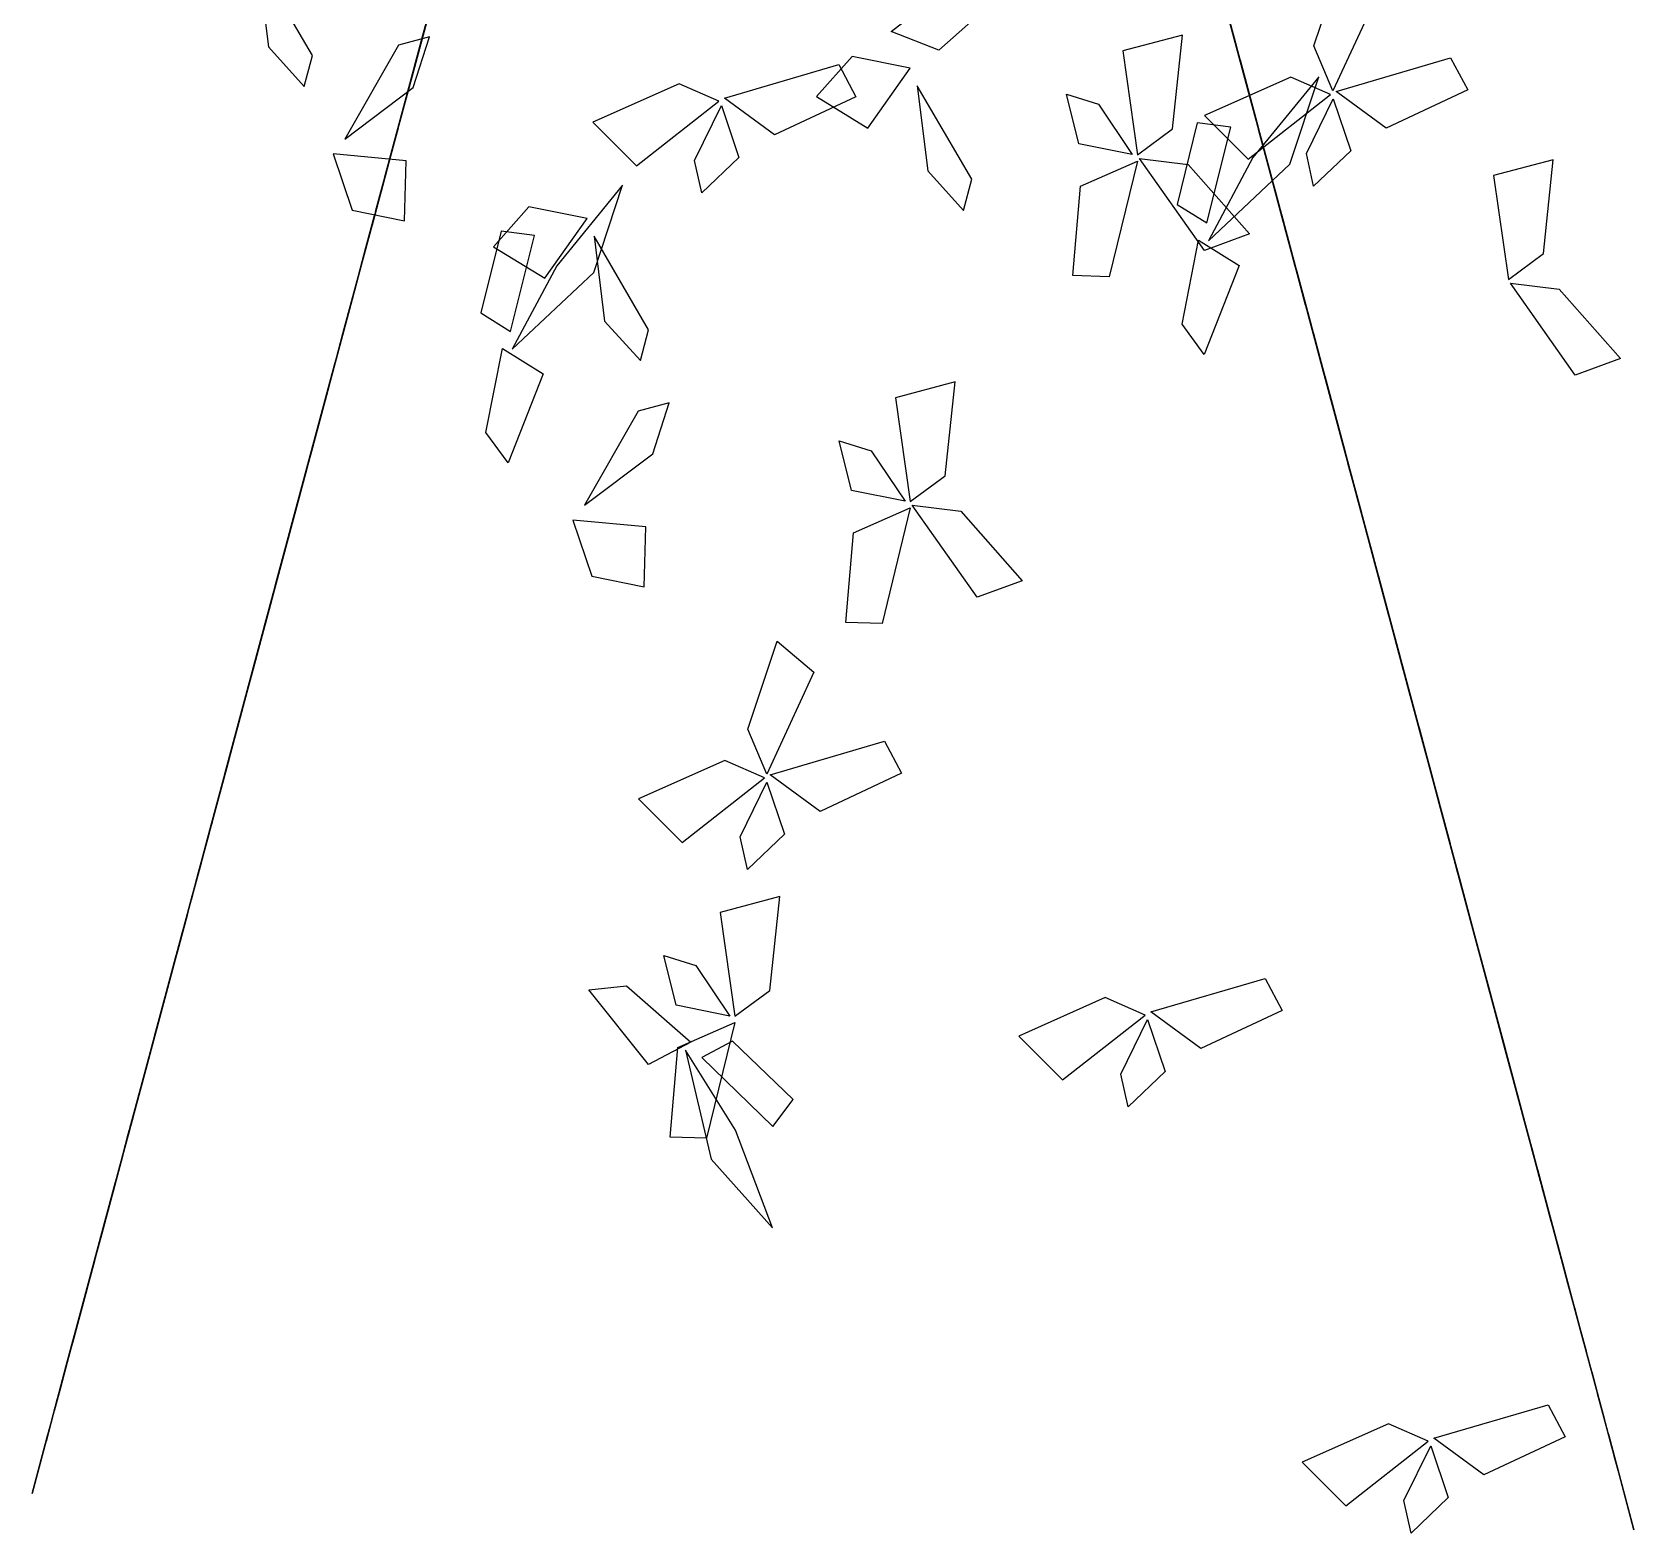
# Model space of a CAD drawing. Extents: x 169.79 to 176.47, y 71.61 to 78.33.
# Drawn here: x 172.262 to 174.052, y 71.606 to 73.283 of the extents above; entities that cross this region are included whole.
import ezdxf

# ---------------------------------------------------------------- set-up
doc = ezdxf.new("R2010")
doc.units = 0
doc.header["$MEASUREMENT"] = 0
doc.layers.add('3D_TREE_03_LEAVES', color=3, linetype='CONTINUOUS')

msp = doc.modelspace()

# ---------------------------------------------------------------- linework, layer by layer
at = {"layer": '3D_TREE_03_LEAVES'}
for points in [[(173.6211, 73.2159, 3.4772), (173.5712, 73.4019, 3.3705), (173.5691, 73.4098, 3.3867), (173.5871, 73.3426, 3.4888)], [(173.6132, 73.2452, 8.2225), (173.5781, 73.3761, 8.0776), (173.5789, 73.3734, 8.1548), (173.5932, 73.3197, 8.2169)], [(173.5789, 73.3735, 6.2769), (173.6074, 73.2668, 6.2472), (173.5904, 73.3304, 6.2153), (173.5866, 73.3447, 6.2387)], [(173.7152, 73.2172, 5.2439), (173.694, 73.2677, 5.1951), (173.7269, 73.3658, 5.1798), (173.7679, 73.3314, 5.2417)], [(172.5145, 73.3612, 6.8934), (172.5262, 73.2663, 6.8282), (172.5663, 73.2221, 6.8561), (172.5755, 73.2568, 6.9027)], [(172.701, 73.2875, 6.9703), (172.6947, 73.2639, 6.8564), (172.7083, 73.3148, 6.7633), (172.7173, 73.3484, 6.847)], [(172.7212, 73.3629, 9.6509), (172.7122, 73.3293, 9.602), (172.6993, 73.2811, 9.601), (172.6993, 73.2811, 9.6152)], [(172.6601, 73.1351, 3.3517), (172.71, 73.3211, 3.245), (172.7121, 73.3289, 3.2612), (172.6941, 73.2617, 3.3633)], [(172.6605, 73.1364, 9.2356), (172.7103, 73.3224, 9.1289), (172.7124, 73.3303, 9.1452), (172.6944, 73.263, 9.2472)], [(173.3529, 73.332, 7.4238), (173.2751, 73.2628, 7.4797), (173.222, 73.2837, 7.5867), (173.2838, 73.3318, 7.5355)], [(173.5992, 73.2975, 9.3008), (173.6064, 73.2706, 9.121), (173.6016, 73.2885, 9.1245), (173.5878, 73.3401, 9.2173)], [(172.7097, 73.3202, 9.5041), (172.6866, 73.2338, 9.4797), (172.6786, 73.2038, 9.3846), (172.6988, 73.2793, 9.4091)], [(172.6895, 73.2448, 6.8244), (172.7027, 73.2939, 6.7228), (172.6878, 73.2384, 6.7595), (172.6895, 73.2448, 6.7774)], [(172.6117, 73.1633, 8.4522), (172.688, 73.2209, 8.3871), (172.7062, 73.2777, 8.415), (172.6716, 73.2684, 8.4615)], [(172.6995, 73.2821, 6.9731), (172.6905, 73.2484, 6.9242), (172.6776, 73.2003, 6.9232), (172.6776, 73.2003, 6.9373)], [(173.5471, 73.2796, 4.484), (173.4805, 73.2618, 4.5614), (173.497, 73.1459, 4.6232), (173.5361, 73.1747, 4.5655)], [(173.6555, 73.0875, 8.7621), (173.6095, 73.2589, 8.6519), (173.602, 73.2869, 8.6565), (173.624, 73.2051, 8.7598)], [(172.642, 73.0673, 8.8876), (172.6879, 73.2387, 8.7774), (172.6954, 73.2667, 8.7821), (172.6735, 73.1849, 8.8853)], [(173.6602, 73.0697, 8.4013), (173.6269, 73.1943, 8.3985), (173.6071, 73.2679, 8.2903), (173.6439, 73.1306, 8.3204)], [(172.6881, 73.2393, 6.8263), (172.6649, 73.153, 6.8018), (172.6569, 73.123, 6.7068), (172.6771, 73.1984, 6.7313)], [(173.0356, 73.2091, 4.5178), (173.1634, 73.2466, 4.6358), (173.1825, 73.2107, 4.6747), (173.0915, 73.1682, 4.599)], [(173.2431, 73.2425, 8.0148), (173.1782, 73.2556, 7.9171), (173.1385, 73.2108, 7.8101), (173.1958, 73.1757, 7.8752)], [(173.622, 73.2126, 3.4749), (173.6292, 73.1857, 3.2951), (173.6244, 73.2036, 3.2986), (173.6106, 73.2552, 3.3914)], [(173.6223, 73.2115, 3.4818), (173.6115, 73.2518, 3.5966), (173.6301, 73.1823, 3.7022), (173.6352, 73.1633, 3.5734)], [(173.6149, 73.2388, 8.2207), (173.6237, 73.2061, 8.1284), (173.6218, 73.2134, 8.1247), (173.6125, 73.2479, 8.168)], [(173.6136, 73.2437, 9.2764), (173.6322, 73.1742, 9.3843), (173.6361, 73.1597, 9.2637), (173.6232, 73.2078, 9.1616)], [(173.719, 73.2167, 5.2482), (173.8467, 73.2541, 5.3662), (173.8658, 73.2183, 5.4051), (173.7749, 73.1757, 5.3294)], [(172.8885, 73.1822, 4.3736), (172.9372, 73.1335, 4.451), (173.0294, 73.2057, 4.5129), (172.9849, 73.2251, 4.4551)], [(173.2509, 73.2228, 8.0102), (173.2626, 73.1279, 7.945), (173.3027, 73.0837, 7.9729), (173.3119, 73.1184, 8.0195)], [(173.5719, 73.1898, 5.104), (173.6206, 73.141, 5.1814), (173.7127, 73.2132, 5.2433), (173.6683, 73.2327, 5.1855)], [(173.5763, 73.0497, 6.777), (173.6672, 73.1354, 6.7165), (173.6995, 73.233, 6.7631), (173.6258, 73.1427, 6.791)], [(173.4912, 73.146, 4.6288), (173.4313, 73.1581, 4.6797), (173.4178, 73.2137, 4.6555), (173.4534, 73.2025, 4.628)], [(173.7155, 73.2082, 5.2488), (173.7351, 73.1502, 5.2997), (173.6936, 73.1107, 5.2755), (173.6856, 73.1472, 5.2481)], [(173.0322, 73.2007, 4.5184), (173.0517, 73.1427, 4.5693), (173.0103, 73.1032, 4.5451), (173.0022, 73.1396, 4.5177)], [(172.6589, 73.1306, 3.3563), (172.6698, 73.1709, 3.4711), (172.6511, 73.1015, 3.5767), (172.646, 73.0824, 3.4479)], [(172.6592, 73.1317, 3.3493), (172.652, 73.1048, 3.1696), (172.6568, 73.1228, 3.173), (172.6707, 73.1743, 3.2658)], [(172.6596, 73.133, 9.2333), (172.6524, 73.1062, 9.0536), (172.6572, 73.1241, 9.057), (172.671, 73.1756, 9.1498)], [(173.5743, 73.0696, 6.8003), (173.6011, 73.1768, 6.8654), (173.5637, 73.1815, 6.9306), (173.5412, 73.0903, 6.8748)], [(173.6674, 73.0431, 4.7497), (173.6323, 73.174, 4.6048), (173.633, 73.1713, 4.682), (173.6474, 73.1176, 4.7441)], [(173.6364, 73.1588, 3.4505), (173.655, 73.0893, 3.5584), (173.6589, 73.0747, 3.4377), (173.646, 73.1229, 3.3357)], [(173.6908, 72.9559, 9.1873), (173.6409, 73.1419, 9.0806), (173.6388, 73.1497, 9.0968), (173.6568, 73.0825, 9.1989)], [(172.5985, 73.1468, 8.4569), (172.6196, 73.084, 8.3592), (172.6783, 73.0721, 8.2521), (172.68, 73.1392, 8.3173)], [(173.4969, 73.1388, 4.6282), (173.4654, 73.0094, 4.7462), (173.4248, 73.0108, 4.7851), (173.4334, 73.1108, 4.7094)], [(173.4992, 73.1418, 4.6239), (173.5535, 73.1349, 4.5751), (173.6221, 73.0574, 4.5598), (173.5717, 73.039, 4.6217)], [(173.9614, 73.1403, 4.1704), (173.8948, 73.1225, 4.2478), (173.9113, 73.0066, 4.3097), (173.9504, 73.0354, 4.2519)], [(173.6561, 73.0852, 8.7621), (173.6609, 73.0673, 8.5672), (173.657, 73.0819, 8.58), (173.6447, 73.1278, 8.6693)], [(173.6615, 73.0652, 8.3929), (173.6678, 73.0416, 8.279), (173.6541, 73.0925, 8.1858), (173.6451, 73.1261, 8.2696)], [(172.6414, 73.065, 8.8876), (172.6366, 73.0471, 8.6928), (172.6405, 73.0617, 8.7055), (172.6528, 73.1076, 8.7948)], [(172.7986, 72.9286, 7.9124), (172.8896, 73.0143, 7.852), (172.9219, 73.1119, 7.8985), (172.8482, 73.0216, 7.9264)], [(173.6624, 73.0616, 8.4079), (173.6598, 73.0716, 8.502), (173.6554, 73.0879, 8.5011), (173.651, 73.1043, 8.438)], [(172.6448, 73.0779, 3.325), (172.6262, 73.0085, 3.4328), (172.6223, 72.9939, 3.3122), (172.6352, 73.0421, 3.2102)], [(172.6452, 73.0793, 9.209), (172.6266, 73.0098, 9.3168), (172.6227, 72.9952, 9.1962), (172.6356, 73.0434, 9.0941)], [(172.8822, 73.0746, 7.2563), (172.8172, 73.0877, 7.1586), (172.7776, 73.0428, 7.0516), (172.8348, 73.0078, 7.1167)], [(173.7099, 72.8846, 3.5175), (173.6923, 72.9502, 3.4347), (173.6577, 73.0794, 3.4092), (173.6802, 72.9953, 3.5133)], [(172.6084, 72.942, 4.8753), (172.6435, 73.0729, 4.7304), (172.6428, 73.0702, 4.8075), (172.6284, 73.0166, 4.8696)], [(172.7967, 72.9485, 7.9357), (172.8234, 73.0557, 8.0009), (172.7861, 73.0604, 8.066), (172.7636, 72.9692, 8.0102)], [(173.6729, 73.0225, 8.247), (173.6598, 73.0716, 8.1454), (173.6746, 73.0161, 8.1821), (173.6729, 73.0225, 8.2)], [(173.7131, 72.8723, 8.8328), (173.6633, 73.0583, 8.7261), (173.6612, 73.0662, 8.7424), (173.6792, 72.999, 8.8444)], [(173.7144, 72.8676, 4.9285), (173.681, 72.9922, 4.9257), (173.6613, 73.0658, 4.8175), (173.6981, 72.9285, 4.8476)], [(173.6629, 73.0597, 8.3957), (173.6719, 73.0261, 8.3468), (173.6848, 72.9779, 8.3458), (173.6848, 72.9779, 8.3599)], [(172.5843, 72.8521, 8.9584), (172.6342, 73.0381, 8.8516), (172.6363, 73.046, 8.8679), (172.6182, 72.9787, 8.9699)], [(172.8899, 73.0549, 7.2517), (172.9017, 72.96, 7.1865), (172.9417, 72.9158, 7.2144), (172.9509, 72.9504, 7.261)], [(173.5715, 72.9226, 6.656), (173.5468, 72.9566, 6.7305), (173.5652, 73.0505, 6.7956), (173.6107, 73.022, 6.6933)], [(173.6691, 73.0367, 4.7479), (173.6779, 73.004, 4.6556), (173.6759, 73.0113, 4.6519), (173.6667, 73.0458, 4.6952)], [(173.6744, 73.017, 8.2489), (173.6975, 72.9306, 8.2244), (173.7055, 72.9006, 8.1294), (173.6853, 72.9761, 8.1539)], [(173.6919, 72.9514, 3.8444), (173.6983, 72.9278, 3.7305), (173.6846, 72.9787, 3.6374), (173.6756, 73.0123, 3.7211)], [(173.6917, 72.9525, 9.185), (173.6989, 72.9256, 9.0052), (173.6941, 72.9435, 9.0087), (173.6802, 72.9951, 9.1015)], [(173.9135, 73.0025, 4.3103), (173.9678, 72.9956, 4.2615), (174.0364, 72.9181, 4.2463), (173.986, 72.8997, 4.3082)], [(172.5813, 72.841, 7.9506), (172.6164, 72.9719, 7.8057), (172.6157, 72.9691, 7.8828), (172.6013, 72.9155, 7.9449)], [(172.5614, 72.7666, 5.0541), (172.5948, 72.8911, 5.0512), (172.6145, 72.9647, 4.943), (172.5777, 72.8275, 4.9731)], [(173.7034, 72.9087, 3.6985), (173.6902, 72.9578, 3.5969), (173.7051, 72.9023, 3.6336), (173.7034, 72.9087, 3.6515)], [(172.6067, 72.9357, 4.8734), (172.5979, 72.9029, 4.7812), (172.5999, 72.9102, 4.7774), (172.6091, 72.9447, 4.8207)], [(173.6934, 72.946, 3.8472), (173.7024, 72.9123, 3.7983), (173.7153, 72.8641, 3.7973), (173.7153, 72.8641, 3.8114)], [(173.7115, 72.8784, 3.5133), (173.7181, 72.8538, 3.3859), (173.7049, 72.903, 3.2967), (173.6956, 72.9379, 3.3965)], [(172.5503, 72.7252, 3.4128), (172.6002, 72.9112, 3.3061), (172.6023, 72.9191, 3.3224), (172.5842, 72.8519, 3.4244)], [(172.7939, 72.8015, 7.7915), (172.7692, 72.8355, 7.8659), (172.7876, 72.9294, 7.9311), (172.8331, 72.9009, 7.8287)], [(173.7156, 72.8631, 4.9201), (173.7219, 72.8394, 4.8062), (173.7083, 72.8903, 4.713), (173.6993, 72.924, 4.7968)], [(173.714, 72.869, 8.8305), (173.7212, 72.8421, 8.6507), (173.7164, 72.86, 8.6542), (173.7026, 72.9116, 8.747)], [(173.7143, 72.8678, 8.8375), (173.7035, 72.9082, 8.9523), (173.7221, 72.8387, 9.0578), (173.7272, 72.8197, 8.9291)], [(173.7049, 72.9032, 3.7004), (173.728, 72.8169, 3.6759), (173.736, 72.7869, 3.5809), (173.7158, 72.8623, 3.6054)], [(173.7166, 72.8594, 4.9351), (173.7139, 72.8694, 5.0292), (173.7095, 72.8858, 5.0283), (173.7051, 72.9022, 4.9652)], [(173.7061, 72.8987, 9.1606), (173.7247, 72.8292, 9.2685), (173.7286, 72.8147, 9.1479), (173.7157, 72.8629, 9.0458)], [(172.5831, 72.8476, 8.963), (172.5939, 72.888, 9.0778), (172.5753, 72.8185, 9.1834), (172.5702, 72.7995, 9.0546)], [(172.5834, 72.8488, 8.956), (172.5762, 72.8219, 8.7763), (172.581, 72.8398, 8.7797), (172.5948, 72.8913, 8.8725)], [(173.2933, 72.8922, 4.9943), (173.2267, 72.8744, 5.0718), (173.2432, 72.7585, 5.1336), (173.2823, 72.7872, 5.0758)], [(173.7233, 72.8344, 8.154), (173.7296, 72.8107, 8.0401), (173.716, 72.8617, 7.947), (173.707, 72.8953, 8.0307)], [(173.7432, 72.7601, 7.1765), (173.7081, 72.891, 7.0316), (173.7089, 72.8883, 7.1088), (173.7232, 72.8347, 7.1709)], [(172.5343, 72.6655, 8.1294), (172.5677, 72.79, 8.1265), (172.5874, 72.8637, 8.0183), (172.5506, 72.7264, 8.0484)], [(172.8794, 72.7542, 7.6053), (172.9557, 72.8118, 7.5402), (172.974, 72.8686, 7.5681), (172.9393, 72.8592, 7.6146)], [(173.7271, 72.8203, 4.7742), (173.7139, 72.8694, 4.6726), (173.7288, 72.814, 4.7093), (173.7271, 72.8203, 4.7272)], [(173.7143, 72.8682, 3.5154), (173.7428, 72.7615, 3.4857), (173.7258, 72.8251, 3.4538), (173.7219, 72.8394, 3.4772)], [(173.7171, 72.8576, 4.9229), (173.7261, 72.824, 4.874), (173.739, 72.7758, 4.873), (173.739, 72.7758, 4.8871)], [(173.7338, 72.7951, 4.0401), (173.7402, 72.7714, 3.9262), (173.7265, 72.8223, 3.8331), (173.7175, 72.856, 3.9168)], [(172.5796, 72.8346, 7.9487), (172.5709, 72.8019, 7.8565), (172.5728, 72.8091, 7.8527), (172.5821, 72.8437, 7.896)], [(173.7348, 72.7917, 8.0082), (173.7216, 72.8407, 7.9065), (173.7365, 72.7853, 7.9432), (173.7348, 72.7917, 7.9611)], [(173.7248, 72.8289, 8.1568), (173.7338, 72.7953, 8.1079), (173.7467, 72.7471, 8.107), (173.7467, 72.7471, 8.1211)], [(172.5602, 72.762, 5.0456), (172.5538, 72.7384, 4.9317), (172.5675, 72.7893, 4.8386), (172.5765, 72.8229, 4.9223)], [(173.2374, 72.7586, 5.1392), (173.1775, 72.7706, 5.19), (173.1639, 72.8263, 5.1659), (173.1996, 72.815, 5.1384)], [(173.7285, 72.8149, 4.7761), (173.7517, 72.7285, 4.7516), (173.7597, 72.6985, 4.6566), (173.7395, 72.774, 4.681)], [(172.569, 72.795, 8.9317), (172.5504, 72.7255, 9.0395), (172.5465, 72.7109, 8.9189), (172.5594, 72.7591, 8.8169)], [(172.5554, 72.744, 8.4641), (172.5724, 72.8076, 8.3601), (172.5636, 72.7748, 8.254), (172.5504, 72.7256, 8.3516)], [(172.557, 72.7502, 8.4705), (172.5619, 72.7686, 8.5596), (172.5674, 72.7891, 8.566), (172.5685, 72.7932, 8.4917)], [(172.5592, 72.7584, 5.0606), (172.5619, 72.7684, 5.1547), (172.5663, 72.7847, 5.1538), (172.5707, 72.8011, 5.0908)], [(173.7453, 72.7523, 3.8943), (173.7321, 72.8014, 3.7926), (173.747, 72.746, 3.8293), (173.7453, 72.7523, 3.8472)], [(173.7857, 72.6016, 8.8941), (173.7681, 72.6672, 8.8113), (173.7335, 72.7964, 8.7858), (173.756, 72.7123, 8.8898)], [(173.7353, 72.7896, 4.0429), (173.7443, 72.756, 3.994), (173.7572, 72.7078, 3.9931), (173.7572, 72.7078, 4.0072)], [(173.7362, 72.7862, 8.01), (173.7594, 72.6998, 7.9856), (173.7674, 72.6698, 7.8905), (173.7472, 72.7453, 7.915)], [(173.7902, 72.5846, 7.3553), (173.7568, 72.7092, 7.3525), (173.7371, 72.7828, 7.2443), (173.7739, 72.6456, 7.2744)], [(172.5587, 72.7566, 5.0484), (172.5497, 72.7229, 4.9995), (172.5368, 72.6747, 4.9985), (172.5368, 72.6747, 5.0126)], [(172.5494, 72.7219, 3.4105), (172.5422, 72.695, 3.2307), (172.547, 72.7129, 3.2342), (172.5608, 72.7645, 3.327)], [(172.5487, 72.7193, 4.8997), (172.5619, 72.7684, 4.7981), (172.547, 72.7129, 4.8348), (172.5487, 72.7193, 4.8527)], [(173.7449, 72.7537, 7.1746), (173.7537, 72.721, 7.0824), (173.7517, 72.7283, 7.0787), (173.7425, 72.7628, 7.1219)], [(172.8662, 72.7377, 7.61), (172.8873, 72.6749, 7.5123), (172.946, 72.6629, 7.4052), (172.9477, 72.73, 7.4704)], [(173.243, 72.7513, 5.1385), (173.2116, 72.622, 5.2565), (173.171, 72.6233, 5.2955), (173.1796, 72.7234, 5.2197)], [(173.2454, 72.7543, 5.1342), (173.2997, 72.7475, 5.0854), (173.3683, 72.6699, 5.0702), (173.3179, 72.6516, 5.1321)], [(173.7468, 72.7469, 3.8961), (173.7699, 72.6605, 3.8717), (173.7779, 72.6305, 3.7766), (173.7577, 72.706, 3.8011)], [(172.5526, 72.7338, 8.4747), (172.5152, 72.5943, 8.6106), (172.5383, 72.6804, 8.6), (172.5521, 72.7317, 8.5427)], [(172.5331, 72.661, 8.1209), (172.5268, 72.6373, 8.007), (172.5404, 72.6882, 7.9139), (172.5494, 72.7219, 7.9976)], [(172.5333, 72.6616, 6.1088), (172.5269, 72.6379, 5.995), (172.5406, 72.6888, 5.9018), (172.5496, 72.7225, 5.9856)], [(172.5473, 72.7138, 4.9016), (172.5241, 72.6275, 4.8771), (172.5161, 72.5975, 4.7821), (172.5363, 72.6729, 4.8066)], [(172.5321, 72.6573, 8.136), (172.5348, 72.6673, 8.2301), (172.5392, 72.6837, 8.2291), (172.5436, 72.7, 8.1661)], [(172.535, 72.6681, 3.3862), (172.5164, 72.5986, 3.494), (172.5125, 72.584, 3.3734), (172.5254, 72.6322, 3.2713)], [(172.5216, 72.6182, 7.975), (172.5348, 72.6673, 7.8734), (172.5199, 72.6119, 7.9101), (172.5216, 72.6182, 7.928)], [(172.5218, 72.6188, 5.963), (172.535, 72.6679, 5.8614), (172.5201, 72.6125, 5.898), (172.5218, 72.6188, 5.9159)], [(173.8182, 72.4803, 7.7853), (173.8006, 72.5459, 7.7025), (173.766, 72.6751, 7.677), (173.7885, 72.5911, 7.781)], [(172.4777, 72.4542, 7.7945), (172.5275, 72.6402, 7.6877), (172.5296, 72.6481, 7.704), (172.5116, 72.5809, 7.806)], [(172.5316, 72.6555, 8.1237), (172.5226, 72.6219, 8.0748), (172.5097, 72.5737, 8.0738), (172.5097, 72.5737, 8.088)], [(172.5318, 72.6561, 6.1117), (172.5228, 72.6225, 6.0627), (172.5099, 72.5743, 6.0618), (172.5099, 72.5743, 6.0759)], [(173.7872, 72.5957, 8.0959), (173.7936, 72.5721, 7.982), (173.7799, 72.623, 7.8889), (173.7709, 72.6566, 7.9726)], [(173.7873, 72.5954, 8.8898), (173.7939, 72.5708, 8.7625), (173.7807, 72.62, 8.6733), (173.7714, 72.6549, 8.7731)], [(173.7914, 72.5801, 7.3468), (173.7978, 72.5565, 7.233), (173.7841, 72.6074, 7.1398), (173.7751, 72.641, 7.2236)], [(172.5202, 72.6128, 7.9769), (172.497, 72.5264, 7.9525), (172.489, 72.4964, 7.8574), (172.5092, 72.5719, 7.8819)], [(172.5204, 72.6134, 5.9649), (172.4972, 72.527, 5.9404), (172.4892, 72.497, 5.8454), (172.5094, 72.5725, 5.8698)], [(173.8342, 72.4205, 3.9504), (173.7883, 72.5919, 3.8402), (173.7808, 72.6199, 3.8448), (173.8027, 72.5381, 3.948)], [(173.7924, 72.5765, 7.3619), (173.7897, 72.5865, 7.456), (173.7853, 72.6028, 7.4551), (173.781, 72.6192, 7.392)], [(173.0828, 72.4536, 4.9576), (173.0616, 72.504, 4.9088), (173.0945, 72.6022, 4.8936), (173.1356, 72.5677, 4.9555)], [(173.7987, 72.553, 7.95), (173.7855, 72.6021, 7.8484), (173.8004, 72.5466, 7.8851), (173.7987, 72.553, 7.903)], [(173.7887, 72.5903, 8.0987), (173.7977, 72.5566, 8.0498), (173.8106, 72.5085, 8.0488), (173.8106, 72.5085, 8.0629)], [(173.8029, 72.5374, 7.201), (173.7897, 72.5865, 7.0994), (173.8046, 72.531, 7.1361), (173.8029, 72.5374, 7.1539)], [(173.7901, 72.5852, 8.8919), (173.8186, 72.4785, 8.8622), (173.8016, 72.5421, 8.8304), (173.7978, 72.5565, 8.8537)], [(172.473, 72.4367, 3.9129), (172.5081, 72.5676, 3.768), (172.5074, 72.5649, 3.8452), (172.493, 72.5113, 3.9073)], [(173.7929, 72.5746, 7.3497), (173.8019, 72.541, 7.3007), (173.8148, 72.4928, 7.2998), (173.8148, 72.4928, 7.3139)], [(173.8505, 72.3598, 6.8583), (173.8045, 72.5313, 6.7481), (173.797, 72.5593, 6.7528), (173.8189, 72.4775, 6.856)], [(172.4849, 72.4813, 3.506), (172.502, 72.5448, 3.402), (172.4932, 72.512, 3.2958), (172.48, 72.4628, 3.3935)], [(173.8002, 72.5475, 7.9519), (173.8233, 72.4612, 7.9274), (173.8313, 72.4312, 7.8324), (173.8111, 72.5066, 7.8569)], [(172.4866, 72.4874, 3.5123), (172.4915, 72.5059, 3.6015), (172.497, 72.5264, 3.6079), (172.4981, 72.5305, 3.5336)], [(173.8198, 72.4742, 7.781), (173.8264, 72.4496, 7.6537), (173.8132, 72.4988, 7.5645), (173.8039, 72.5336, 7.6643)], [(173.8043, 72.5319, 7.2029), (173.8275, 72.4456, 7.1784), (173.8355, 72.4156, 7.0834), (173.8153, 72.491, 7.1078)], [(173.8461, 72.3761, 4.5615), (173.811, 72.507, 4.4165), (173.8118, 72.5043, 4.4937), (173.8261, 72.4506, 4.5558)], [(172.4768, 72.4509, 7.7921), (172.4696, 72.424, 7.6124), (172.4744, 72.4419, 7.6158), (172.4882, 72.4935, 7.7086)], [(173.0866, 72.4531, 4.9619), (173.2143, 72.4905, 5.0799), (173.2334, 72.4547, 5.1189), (173.1425, 72.4121, 5.0431)], [(172.4822, 72.471, 3.5166), (172.4448, 72.3315, 3.6524), (172.4679, 72.4177, 3.6418), (172.4816, 72.4689, 3.5845)], [(172.9395, 72.4262, 4.8177), (172.9882, 72.3774, 4.8952), (173.0803, 72.4496, 4.957), (173.0359, 72.4691, 4.8992)], [(172.426, 72.2613, 4.0917), (172.4594, 72.3858, 4.0889), (172.4791, 72.4594, 3.9807), (172.4423, 72.3222, 4.0108)], [(173.8569, 72.3357, 5.2937), (173.8219, 72.4666, 5.1488), (173.8226, 72.4638, 5.2259), (173.837, 72.4102, 5.288)], [(173.8226, 72.4639, 7.7832), (173.8511, 72.3573, 7.7534), (173.8341, 72.4208, 7.7216), (173.8303, 72.4352, 7.745)], [(173.8348, 72.4182, 3.9504), (173.8396, 72.4003, 3.7555), (173.8357, 72.4149, 3.7683), (173.8234, 72.4608, 3.8576)], [(172.4713, 72.4304, 3.911), (172.4625, 72.3976, 3.8188), (172.4645, 72.4049, 3.8151), (172.4737, 72.4394, 3.8583)], [(173.0831, 72.4446, 4.9626), (173.1027, 72.3866, 5.0134), (173.0613, 72.3471, 4.9893), (173.0532, 72.3836, 4.9618)], [(173.8511, 72.3576, 6.8583), (173.8559, 72.3397, 6.6635), (173.852, 72.3542, 6.6762), (173.8396, 72.4002, 6.7655)], [(173.8919, 72.2053, 4.0211), (173.842, 72.3913, 3.9144), (173.8399, 72.3992, 3.9306), (173.8579, 72.332, 4.0327)], [(173.8931, 72.2006, 4.7402), (173.8597, 72.3252, 4.7374), (173.84, 72.3988, 4.6292), (173.8768, 72.2615, 4.6593)], [(172.4076, 72.1926, 4.5832), (172.4574, 72.3786, 4.4765), (172.4595, 72.3864, 4.4927), (172.4415, 72.3192, 4.5948)], [(172.4243, 72.2548, 6.9464), (172.4593, 72.3857, 6.8015), (172.4586, 72.383, 6.8786), (172.4442, 72.3294, 6.9407)], [(172.4416, 72.3196, 7.4809), (172.4587, 72.3831, 7.3769), (172.4499, 72.3503, 7.2707), (172.4367, 72.3011, 7.3684)], [(172.4624, 72.3971, 7.7678), (172.4438, 72.3276, 7.8756), (172.4399, 72.313, 7.755), (172.4528, 72.3612, 7.653)], [(172.4433, 72.3257, 7.4872), (172.4482, 72.3442, 7.5764), (172.4537, 72.3647, 7.5828), (172.4548, 72.3688, 7.5085)], [(173.8478, 72.3697, 4.5596), (173.8566, 72.337, 4.4674), (173.8546, 72.3443, 4.4636), (173.8454, 72.3788, 4.5069)], [(173.904, 72.1602, 5.4725), (173.8706, 72.2847, 5.4696), (173.8508, 72.3584, 5.3614), (173.8876, 72.2211, 5.3915)], [(173.9081, 72.1447, 6.9291), (173.8583, 72.3307, 6.8224), (173.8562, 72.3386, 6.8386), (173.8742, 72.2713, 6.9407)], [(173.8586, 72.3293, 5.2918), (173.8674, 72.2966, 5.1996), (173.8655, 72.3038, 5.1958), (173.8562, 72.3384, 5.2391)], [(172.4389, 72.3093, 7.4915), (172.4015, 72.1698, 7.6273), (172.4246, 72.256, 7.6167), (172.4383, 72.3072, 7.5594)], [(172.4248, 72.2567, 4.0832), (172.4184, 72.2331, 3.9694), (172.4321, 72.284, 3.8762), (172.4411, 72.3176, 3.96)], [(173.0974, 72.3171, 5.574), (173.0308, 72.2993, 5.6515), (173.0473, 72.1834, 5.7133), (173.0864, 72.2121, 5.6555)], [(172.3851, 72.1085, 4.9798), (172.4349, 72.2945, 4.8731), (172.437, 72.3023, 4.8893), (172.419, 72.2351, 4.9914)], [(172.4238, 72.2531, 4.0983), (172.4265, 72.2631, 4.1924), (172.4309, 72.2794, 4.1915), (172.4353, 72.2958, 4.1284)], [(172.3773, 72.0793, 7.1252), (172.4106, 72.2039, 7.1224), (172.4304, 72.2775, 7.0141), (172.3936, 72.1403, 7.0443)], [(173.9057, 72.1537, 5.9631), (173.8706, 72.2847, 5.8182), (173.8713, 72.2819, 5.8954), (173.8857, 72.2283, 5.9575)], [(172.4133, 72.214, 3.9374), (172.4265, 72.2631, 3.8358), (172.4116, 72.2076, 3.8725), (172.4133, 72.214, 3.8903)], [(172.4226, 72.2484, 6.9445), (172.4138, 72.2157, 6.8523), (172.4157, 72.223, 6.8485), (172.425, 72.2575, 6.8918)], [(173.8943, 72.1961, 4.7318), (173.9007, 72.1724, 4.6179), (173.887, 72.2233, 4.5248), (173.878, 72.257, 4.6085)], [(172.4233, 72.2513, 4.0861), (172.4143, 72.2176, 4.0371), (172.4014, 72.1694, 4.0362), (172.4014, 72.1694, 4.0503)], [(173.0415, 72.1835, 5.7189), (172.9816, 72.1955, 5.7697), (172.968, 72.2511, 5.7456), (173.0037, 72.2399, 5.7181)], [(173.8928, 72.202, 4.0188), (173.9, 72.1751, 3.839), (173.8952, 72.193, 3.8425), (173.8813, 72.2446, 3.9353)], [(173.8931, 72.2009, 4.0258), (173.8822, 72.2412, 4.1406), (173.9009, 72.1717, 4.2461), (173.906, 72.1527, 4.1174)], [(172.4067, 72.1892, 4.5809), (172.3995, 72.1623, 4.4011), (172.4043, 72.1802, 4.4046), (172.4181, 72.2318, 4.4974)], [(173.5117, 72.188, 5.5552), (173.6395, 72.2254, 5.6732), (173.6585, 72.1896, 5.7121), (173.5676, 72.1471, 5.6364)], [(173.8953, 72.1924, 4.7468), (173.8926, 72.2024, 4.8409), (173.8882, 72.2188, 4.84), (173.8839, 72.2352, 4.7769)], [(172.4119, 72.2085, 3.9393), (172.3887, 72.1222, 3.9148), (172.3807, 72.0922, 3.8198), (172.4009, 72.1676, 3.8442)], [(172.8843, 72.2129, 6.4885), (172.9261, 72.2173, 6.563), (172.9982, 72.1544, 6.6281), (172.9508, 72.1292, 6.5258)], [(173.3646, 72.1611, 5.4109), (173.4133, 72.1123, 5.4884), (173.5055, 72.1845, 5.5502), (173.461, 72.204, 5.4925)], [(173.9052, 72.1556, 5.464), (173.9115, 72.132, 5.3501), (173.8979, 72.1829, 5.257), (173.8888, 72.2166, 5.3407)], [(173.9058, 72.1533, 4.5859), (173.8926, 72.2024, 4.4843), (173.9075, 72.147, 4.521), (173.9058, 72.1533, 4.5389)], [(172.3701, 72.0527, 5.5866), (172.4052, 72.1836, 5.4417), (172.4045, 72.1809, 5.5188), (172.3901, 72.1272, 5.5809)], [(173.9061, 72.152, 5.479), (173.9035, 72.162, 5.5731), (173.8991, 72.1784, 5.5722), (173.8947, 72.1947, 5.5092)], [(173.8958, 72.1906, 4.7346), (173.9048, 72.157, 4.6857), (173.9177, 72.1088, 4.6847), (173.9177, 72.1088, 4.6988)], [(173.909, 72.1413, 6.9267), (173.9162, 72.1144, 6.747), (173.9114, 72.1324, 6.7505), (173.8976, 72.1839, 6.8432)], [(173.0471, 72.1762, 5.7182), (173.0157, 72.0469, 5.8362), (172.9751, 72.0482, 5.8752), (172.9837, 72.1483, 5.7994)], [(173.5082, 72.1795, 5.5558), (173.5278, 72.1215, 5.6067), (173.4864, 72.082, 5.5825), (173.4783, 72.1185, 5.555)], [(173.9093, 72.1402, 6.9337), (173.8985, 72.1806, 7.0485), (173.9171, 72.1111, 7.1541), (173.9222, 72.092, 7.0253)], [(173.9527, 71.9783, 6.1419), (173.9193, 72.1028, 6.1391), (173.8996, 72.1765, 6.0309), (173.9364, 72.0392, 6.061)], [(172.345, 71.9589, 6.3339), (172.3948, 72.145, 6.2272), (172.3969, 72.1528, 6.2434), (172.3789, 72.0856, 6.3455)], [(172.3475, 71.9683, 6.5854), (172.3973, 72.1543, 6.4787), (172.3994, 72.1621, 6.4949), (172.3814, 72.0949, 6.597)], [(172.3842, 72.1051, 4.9774), (172.377, 72.0782, 4.7977), (172.3818, 72.0961, 4.8012), (172.3956, 72.1477, 4.8939)], [(173.0102, 72.137, 6.6328), (173.0897, 72.0602, 6.6979), (173.1125, 72.0901, 6.7631), (173.0447, 72.1553, 6.7072)], [(173.9166, 72.1129, 5.3181), (173.9035, 72.162, 5.2165), (173.9183, 72.1066, 5.2532), (173.9166, 72.1129, 5.2711)], [(173.9074, 72.1474, 5.9612), (173.9162, 72.1147, 5.869), (173.9142, 72.1219, 5.8653), (173.9049, 72.1565, 5.9086)], [(173.9066, 72.1502, 5.4668), (173.9156, 72.1166, 5.4179), (173.9286, 72.0684, 5.4169), (173.9286, 72.0684, 5.4311)], [(173.9072, 72.1482, 3.9944), (173.9258, 72.0787, 4.1023), (173.9297, 72.0641, 3.9817), (173.9168, 72.1123, 3.8796)], [(173.9072, 72.1479, 4.5878), (173.9304, 72.0615, 4.5633), (173.9384, 72.0315, 4.4683), (173.9182, 72.107, 4.4928)], [(172.376, 72.0748, 7.1167), (172.3697, 72.0512, 7.0029), (172.3833, 72.1021, 6.9097), (172.3924, 72.1357, 6.9934)], [(172.3923, 72.1354, 4.5565), (172.3737, 72.066, 4.6644), (172.3698, 72.0514, 4.5438), (172.3827, 72.0996, 4.4417)], [(172.9921, 72.1452, 6.6095), (173.0208, 72.0236, 6.549), (173.0892, 71.9468, 6.5956), (173.0478, 72.0558, 6.6235)], [(172.3751, 72.0712, 7.1318), (172.3777, 72.0812, 7.2259), (172.3821, 72.0975, 7.2249), (172.3865, 72.1139, 7.1619)], [(173.9181, 72.1075, 5.32), (173.9412, 72.0211, 5.2956), (173.9493, 71.9911, 5.2005), (173.929, 72.0666, 5.225)], [(173.9358, 72.0412, 6.6501), (173.9422, 72.0176, 6.5362), (173.9285, 72.0685, 6.4431), (173.9195, 72.1021, 6.5268)], [(172.3231, 71.8772, 5.7653), (172.3565, 72.0018, 5.7625), (172.3762, 72.0754, 5.6543), (172.3394, 71.9381, 5.6844)], [(172.3646, 72.0321, 6.9709), (172.3777, 72.0812, 6.8692), (172.3629, 72.0257, 6.9059), (172.3646, 72.0321, 6.9238)], [(173.9234, 72.0875, 6.9024), (173.942, 72.0181, 7.0103), (173.9459, 72.0035, 6.8896), (173.933, 72.0517, 6.7876)], [(172.3746, 72.0693, 7.1195), (172.3656, 72.0357, 7.0706), (172.3527, 71.9875, 7.0697), (172.3527, 71.9875, 7.0838)], [(172.3697, 72.0513, 4.9531), (172.3511, 71.9818, 5.061), (172.3472, 71.9673, 4.9403), (172.3601, 72.0155, 4.8383)], [(172.3684, 72.0463, 5.5847), (172.3596, 72.0136, 5.4925), (172.3616, 72.0209, 5.4887), (172.3708, 72.0554, 5.532)], [(173.9473, 71.9985, 6.5042), (173.9341, 72.0476, 6.4026), (173.949, 71.9921, 6.4393), (173.9473, 71.9985, 6.4572)], [(172.3631, 72.0266, 6.9727), (172.34, 71.9402, 6.9483), (172.3319, 71.9102, 6.8532), (172.3522, 71.9857, 6.8777)], [(173.9373, 72.0357, 6.6529), (173.9463, 72.0021, 6.604), (173.9592, 71.9539, 6.603), (173.9592, 71.9539, 6.6172)], [(173.9539, 71.9737, 6.1334), (173.9602, 71.9501, 6.0196), (173.9466, 72.001, 5.9264), (173.9376, 72.0347, 6.0102)], [(172.3466, 71.9649, 6.5831), (172.3394, 71.938, 6.4033), (172.3442, 71.956, 6.4068), (172.358, 72.0075, 6.4996)], [(173.9549, 71.9701, 6.1485), (173.9522, 71.9801, 6.2426), (173.9478, 71.9965, 6.2417), (173.9434, 72.0128, 6.1786)], [(173.9955, 71.8184, 5.6552), (173.9457, 72.0044, 5.5485), (173.9436, 72.0122, 5.5647), (173.9616, 71.945, 5.6668)], [(172.3441, 71.9556, 6.3316), (172.3369, 71.9287, 6.1518), (172.3417, 71.9466, 6.1553), (172.3555, 71.9982, 6.2481)], [(173.9487, 71.993, 6.5061), (173.9719, 71.9067, 6.4817), (173.9799, 71.8767, 6.3866), (173.9597, 71.9521, 6.4111)], [(172.3333, 71.9153, 4.6984), (172.3503, 71.9789, 4.5944), (172.3415, 71.9461, 4.4883), (172.3284, 71.8969, 4.5859)], [(173.9654, 71.931, 5.9876), (173.9522, 71.9801, 5.886), (173.9671, 71.9246, 5.9227), (173.9654, 71.931, 5.9405)], [(173.9554, 71.9683, 6.1363), (173.9644, 71.9346, 6.0873), (173.9773, 71.8865, 6.0864), (173.9773, 71.8865, 6.1005)], [(172.2951, 71.7729, 5.3794), (172.3127, 71.8385, 5.2966), (172.3473, 71.9677, 5.2712), (172.3248, 71.8836, 5.3752)], [(172.335, 71.9215, 4.7048), (172.3399, 71.9399, 4.794), (172.3454, 71.9604, 4.8003), (172.3465, 71.9645, 4.726)], [(172.3219, 71.8727, 5.7569), (172.3155, 71.849, 5.643), (172.3292, 71.9, 5.5499), (172.3382, 71.9336, 5.6336)], [(174.0186, 71.7325, 5.4003), (174.001, 71.7981, 5.3176), (173.9664, 71.9273, 5.2921), (173.9889, 71.8432, 5.3961)], [(173.9668, 71.9256, 5.9895), (173.99, 71.8392, 5.965), (173.998, 71.8092, 5.87), (173.9778, 71.8846, 5.8944)], [(172.3306, 71.9051, 4.7091), (172.2932, 71.7656, 4.8449), (172.3163, 71.8517, 4.8343), (172.33, 71.903, 4.777)], [(172.3297, 71.9018, 6.3072), (172.3111, 71.8323, 6.4151), (172.3072, 71.8178, 6.2945), (172.3201, 71.8659, 6.1924)], [(172.3322, 71.9111, 6.5587), (172.3136, 71.8417, 6.6666), (172.3097, 71.8271, 6.546), (172.3226, 71.8753, 6.4439)], [(172.3209, 71.869, 5.7719), (172.3236, 71.879, 5.866), (172.328, 71.8954, 5.8651), (172.3324, 71.9118, 5.802)], [(172.3104, 71.8299, 5.611), (172.3236, 71.879, 5.5094), (172.3087, 71.8236, 5.5461), (172.3104, 71.8299, 5.564)], [(172.3204, 71.8672, 5.7597), (172.3114, 71.8336, 5.7108), (172.2985, 71.7854, 5.7098), (172.2985, 71.7854, 5.7239)], [(173.9964, 71.815, 5.6529), (174.0037, 71.7881, 5.4731), (173.9988, 71.806, 5.4766), (173.985, 71.8576, 5.5694)], [(172.2935, 71.7667, 5.3752), (172.2869, 71.7421, 5.2478), (172.3001, 71.7914, 5.1587), (172.3094, 71.8262, 5.2584)], [(172.309, 71.8245, 5.6129), (172.2858, 71.7381, 5.5884), (172.2778, 71.7081, 5.4934), (172.298, 71.7836, 5.5179)], [(174.0202, 71.7263, 5.3961), (174.0268, 71.7017, 5.2687), (174.0136, 71.7509, 5.1796), (174.0043, 71.7858, 5.2794)], [(172.2907, 71.7565, 5.3773), (172.2622, 71.6498, 5.3476), (172.2792, 71.7134, 5.3157), (172.2831, 71.7278, 5.3391)], [(174.0109, 71.7612, 5.6285), (174.0295, 71.6917, 5.7364), (174.0334, 71.6772, 5.6158), (174.0205, 71.7254, 5.5137)], [(173.828, 71.7118, 6.1402), (173.9557, 71.7492, 6.2582), (173.9748, 71.7134, 6.2972), (173.8839, 71.6709, 6.2214)], [(173.6809, 71.6849, 5.996), (173.7296, 71.6361, 6.0735), (173.8217, 71.7084, 6.1353), (173.7773, 71.7278, 6.0775)], [(173.8245, 71.7033, 6.1409), (173.844, 71.6454, 6.1917), (173.8026, 71.6058, 6.1676), (173.7945, 71.6423, 6.1401)], [(174.023, 71.7161, 5.3982), (174.0515, 71.6094, 5.3685), (174.0345, 71.673, 5.3367), (174.0306, 71.6874, 5.36)]]:
    msp.add_3dface(points, dxfattribs=at)

doc.saveas('drawing.dxf')
